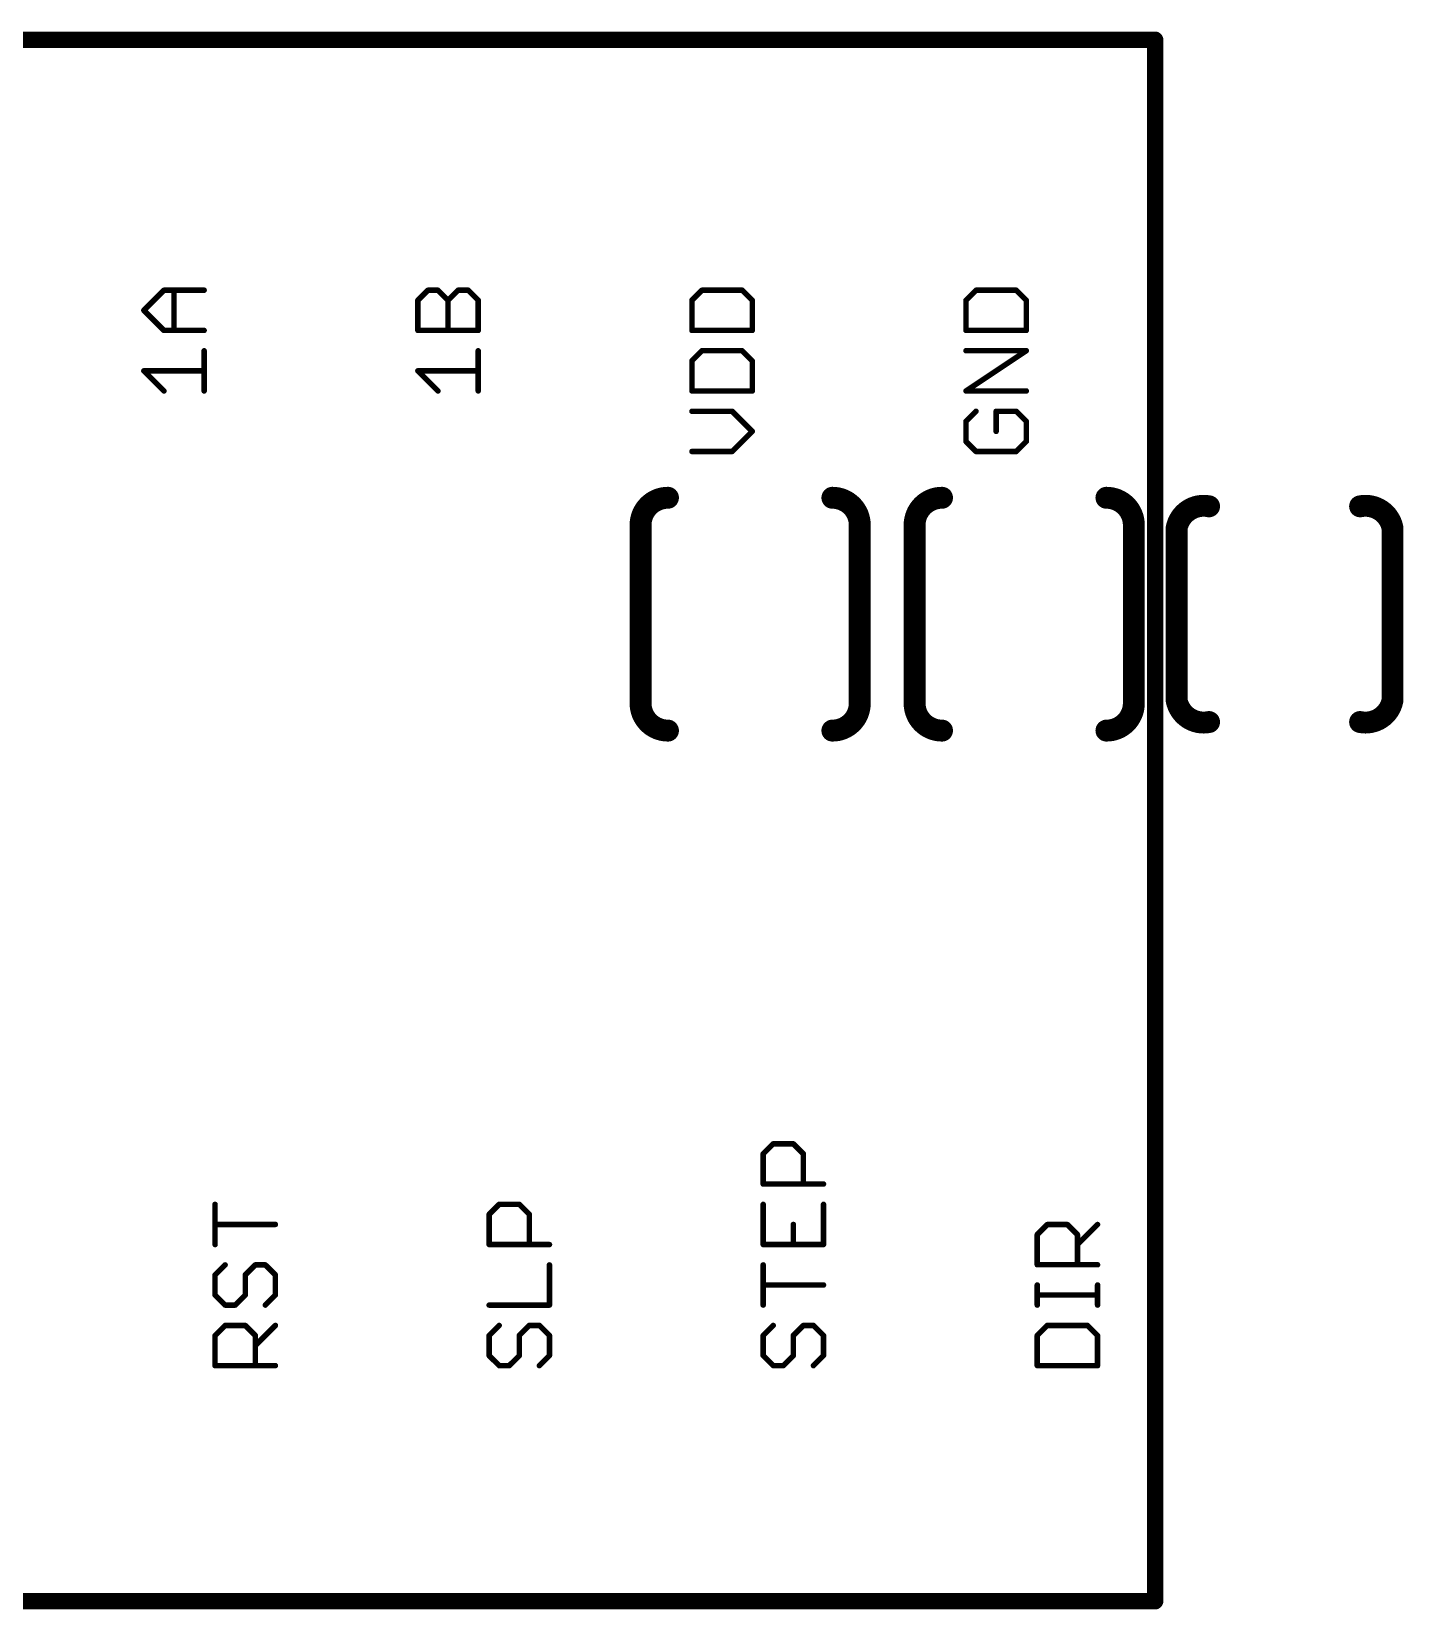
# Model space of a CAD drawing. Extents: x -5 to 102, y 0 to 80.
# Drawn here: x 30.17 to 42.88, y 35.09 to 49.73 of the extents above; entities that cross this region are included whole.
import ezdxf

# ---------------------------------------------------------------- set-up
doc = ezdxf.new("R2010")
doc.units = 0
doc.layers.add('21', color=253, linetype='CONTINUOUS')

msp = doc.modelspace()

# ---------------------------------------------------------------- linework, layer by layer
at = {"layer": '21'}
for points, const_width in [([(20.5171, 49.649), (40.5831, 49.649)], 0.1524), ([(40.5831, 35.171), (40.5831, 49.649)], 0.1524), ([(31.2101, 47.1405), (31.3965, 47.3269)], 0.0508), ([(31.3965, 47.3269), (31.7693, 47.3269)], 0.0508), ([(31.4897, 46.9541), (31.4897, 47.3269)], 0.0508), ([(33.7501, 47.2337), (33.8433, 47.3269)], 0.0508), ([(33.7501, 46.9541), (33.7501, 47.2337)], 0.0508), ([(33.8433, 47.3269), (33.9365, 47.3269)], 0.0508), ([(33.9365, 47.3269), (34.0297, 47.2337)], 0.0508), ([(34.0297, 47.2337), (34.1229, 47.3269)], 0.0508), ([(34.0297, 46.9541), (34.0297, 47.2337)], 0.0508), ([(34.1229, 47.3269), (34.2161, 47.3269)], 0.0508), ([(34.2161, 47.3269), (34.3093, 47.2337)], 0.0508), ([(34.3093, 47.2337), (34.3093, 46.9541)], 0.0508), ([(36.3833, 47.3269), (36.2901, 47.2337)], 0.0508), ([(36.2901, 47.2337), (36.2901, 46.9541)], 0.0508), ([(36.7561, 47.3269), (36.3833, 47.3269)], 0.0508), ([(36.8493, 47.2337), (36.7561, 47.3269)], 0.0508), ([(36.8493, 46.9541), (36.8493, 47.2337)], 0.0508), ([(38.9233, 47.3269), (38.8301, 47.2337)], 0.0508), ([(38.8301, 47.2337), (38.8301, 46.9541)], 0.0508), ([(39.2961, 47.3269), (38.9233, 47.3269)], 0.0508), ([(39.3893, 47.2337), (39.2961, 47.3269)], 0.0508), ([(39.3893, 46.9541), (39.3893, 47.2337)], 0.0508), ([(31.3965, 46.9541), (31.2101, 47.1405)], 0.0508), ([(31.7693, 46.9541), (31.3965, 46.9541)], 0.0508), ([(34.3093, 46.9541), (33.7501, 46.9541)], 0.0508), ([(36.2901, 46.9541), (36.8493, 46.9541)], 0.0508), ([(38.8301, 46.9541), (39.3893, 46.9541)], 0.0508), ([(31.7693, 46.3928), (31.7693, 46.7656)], 0.0508), ([(34.3093, 46.3928), (34.3093, 46.7656)], 0.0508), ([(36.3833, 46.7656), (36.2901, 46.6724)], 0.0508), ([(36.2901, 46.6724), (36.2901, 46.3928)], 0.0508), ([(36.7561, 46.7656), (36.3833, 46.7656)], 0.0508), ([(36.8493, 46.6724), (36.7561, 46.7656)], 0.0508), ([(36.8493, 46.3928), (36.8493, 46.6724)], 0.0508), ([(38.8301, 46.3928), (39.3893, 46.7656)], 0.0508), ([(39.3893, 46.7656), (38.8301, 46.7656)], 0.0508), ([(31.3965, 46.3928), (31.2101, 46.5792)], 0.0508), ([(31.2101, 46.5792), (31.7693, 46.5792)], 0.0508), ([(33.9365, 46.3928), (33.7501, 46.5792)], 0.0508), ([(33.7501, 46.5792), (34.3093, 46.5792)], 0.0508), ([(36.2901, 46.3928), (36.8493, 46.3928)], 0.0508), ([(39.3893, 46.3928), (38.8301, 46.3928)], 0.0508), ([(36.6629, 46.2043), (36.2901, 46.2043)], 0.0508), ([(36.8493, 46.0179), (36.6629, 46.2043)], 0.0508), ([(38.9233, 46.2043), (38.8301, 46.1111)], 0.0508), ([(38.8301, 46.1111), (38.8301, 45.9247)], 0.0508), ([(39.2961, 46.2043), (39.1097, 46.2043)], 0.0508), ([(39.1097, 46.2043), (39.1097, 46.0179)], 0.0508), ([(39.3893, 46.1111), (39.2961, 46.2043)], 0.0508), ([(39.3893, 45.9247), (39.3893, 46.1111)], 0.0508), ([(36.6629, 45.8315), (36.8493, 46.0179)], 0.0508), ([(38.8301, 45.9247), (38.9233, 45.8315)], 0.0508), ([(39.2961, 45.8315), (39.3893, 45.9247)], 0.0508), ([(36.2901, 45.8315), (36.6629, 45.8315)], 0.0508), ([(38.9233, 45.8315), (39.2961, 45.8315)], 0.0508), ([(35.814, 43.4975), (35.814, 45.1485)], 0.2032), ([(37.846, 45.1485), (37.846, 43.4975)], 0.2032), ([(38.354, 43.4975), (38.354, 45.1485)], 0.2032), ([(40.386, 45.1485), (40.386, 43.4975)], 0.2032), ([(40.783, 43.523), (40.783, 45.123)], 0.2032), ([(42.783, 45.123), (42.783, 43.523)], 0.2032), ([(36.9505, 39.3189), (37.0437, 39.4121)], 0.0508), ([(37.0437, 39.4121), (37.2301, 39.4121)], 0.0508), ([(37.2301, 39.4121), (37.3233, 39.3189)], 0.0508), ([(36.9505, 39.0393), (36.9505, 39.3189)], 0.0508), ([(37.3233, 39.3189), (37.3233, 39.0393)], 0.0508), ([(37.5097, 39.0393), (36.9505, 39.0393)], 0.0508), ([(31.8705, 38.478), (31.8705, 38.8508)], 0.0508), ([(34.4105, 38.7576), (34.5037, 38.8508)], 0.0508), ([(34.4105, 38.478), (34.4105, 38.7576)], 0.0508), ([(34.5037, 38.8508), (34.6901, 38.8508)], 0.0508), ([(34.6901, 38.8508), (34.7833, 38.7576)], 0.0508), ([(34.7833, 38.7576), (34.7833, 38.478)], 0.0508), ([(36.9505, 38.8508), (36.9505, 38.478)], 0.0508), ([(37.5097, 38.478), (37.5097, 38.8508)], 0.0508), ([(32.4297, 38.6644), (31.8705, 38.6644)], 0.0508), ([(37.2301, 38.478), (37.2301, 38.6644)], 0.0508), ([(39.4905, 38.5705), (39.5837, 38.6637)], 0.0508), ([(39.5837, 38.6637), (39.7701, 38.6637)], 0.0508), ([(39.7701, 38.6637), (39.8633, 38.5705)], 0.0508), ([(39.8633, 38.4773), (40.0497, 38.6637)], 0.0508), ([(34.9697, 38.478), (34.4105, 38.478)], 0.0508), ([(36.9505, 38.478), (37.5097, 38.478)], 0.0508), ([(39.4905, 38.2909), (39.4905, 38.5705)], 0.0508), ([(39.8633, 38.5705), (39.8633, 38.2909)], 0.0508), ([(31.9637, 38.2895), (31.8705, 38.1963)], 0.0508), ([(31.8705, 38.1963), (31.8705, 38.0099)], 0.0508), ([(32.1501, 38.1963), (32.2433, 38.2895)], 0.0508), ([(32.1501, 38.0099), (32.1501, 38.1963)], 0.0508), ([(32.2433, 38.2895), (32.3365, 38.2895)], 0.0508), ([(32.3365, 38.2895), (32.4297, 38.1963)], 0.0508), ([(32.4297, 38.1963), (32.4297, 38.0099)], 0.0508), ([(34.9697, 37.9167), (34.9697, 38.2895)], 0.0508), ([(36.9505, 37.9167), (36.9505, 38.2895)], 0.0508), ([(40.0497, 38.2909), (39.4905, 38.2909)], 0.0508), ([(37.5097, 38.1031), (36.9505, 38.1031)], 0.0508), ([(39.4905, 37.9167), (39.4905, 38.1031)], 0.0508), ([(40.0497, 37.9167), (40.0497, 38.1031)], 0.0508), ([(31.8705, 38.0099), (31.9637, 37.9167)], 0.0508), ([(31.9637, 37.9167), (32.0569, 37.9167)], 0.0508), ([(32.0569, 37.9167), (32.1501, 38.0099)], 0.0508), ([(32.4297, 38.0099), (32.3365, 37.9167)], 0.0508), ([(34.4105, 37.9167), (34.9697, 37.9167)], 0.0508), ([(40.0497, 38.0099), (39.4905, 38.0099)], 0.0508), ([(31.8705, 37.635), (31.9637, 37.7282)], 0.0508), ([(31.9637, 37.7282), (32.1501, 37.7282)], 0.0508), ([(32.1501, 37.7282), (32.2433, 37.635)], 0.0508), ([(32.2433, 37.5418), (32.4297, 37.7282)], 0.0508), ([(34.5037, 37.7282), (34.4105, 37.635)], 0.0508), ([(34.6901, 37.635), (34.7833, 37.7282)], 0.0508), ([(34.7833, 37.7282), (34.8765, 37.7282)], 0.0508), ([(34.8765, 37.7282), (34.9697, 37.635)], 0.0508), ([(37.0437, 37.7282), (36.9505, 37.635)], 0.0508), ([(37.2301, 37.635), (37.3233, 37.7282)], 0.0508), ([(37.3233, 37.7282), (37.4165, 37.7282)], 0.0508), ([(37.4165, 37.7282), (37.5097, 37.635)], 0.0508), ([(39.5837, 37.7282), (39.4905, 37.635)], 0.0508), ([(39.9565, 37.7282), (39.5837, 37.7282)], 0.0508), ([(40.0497, 37.635), (39.9565, 37.7282)], 0.0508), ([(31.8705, 37.3554), (31.8705, 37.635)], 0.0508), ([(32.2433, 37.635), (32.2433, 37.3554)], 0.0508), ([(34.4105, 37.635), (34.4105, 37.4486)], 0.0508), ([(34.6901, 37.4486), (34.6901, 37.635)], 0.0508), ([(34.9697, 37.635), (34.9697, 37.4486)], 0.0508), ([(36.9505, 37.635), (36.9505, 37.4486)], 0.0508), ([(37.2301, 37.4486), (37.2301, 37.635)], 0.0508), ([(37.5097, 37.635), (37.5097, 37.4486)], 0.0508), ([(39.4905, 37.635), (39.4905, 37.3554)], 0.0508), ([(40.0497, 37.3554), (40.0497, 37.635)], 0.0508), ([(34.4105, 37.4486), (34.5037, 37.3554)], 0.0508), ([(34.5969, 37.3554), (34.6901, 37.4486)], 0.0508), ([(34.9697, 37.4486), (34.8765, 37.3554)], 0.0508), ([(36.9505, 37.4486), (37.0437, 37.3554)], 0.0508), ([(37.1369, 37.3554), (37.2301, 37.4486)], 0.0508), ([(37.5097, 37.4486), (37.4165, 37.3554)], 0.0508), ([(32.4297, 37.3554), (31.8705, 37.3554)], 0.0508), ([(34.5037, 37.3554), (34.5969, 37.3554)], 0.0508), ([(37.0437, 37.3554), (37.1369, 37.3554)], 0.0508), ([(39.4905, 37.3554), (40.0497, 37.3554)], 0.0508), ([(20.5171, 35.171), (40.5831, 35.171)], 0.1524)]:
    msp.add_lwpolyline(points, dxfattribs=dict(at, const_width=const_width))
for points, const_width in [([(40.6212, 49.649, 1), (40.545, 49.649)], 0.0762), ([(40.5831, 49.6109, 1), (40.5831, 49.6871)], 0.0762), ([(31.3965, 47.3396, 1), (31.3965, 47.3142)], 0.0254), ([(31.4055, 47.3179, 1), (31.3875, 47.3359)], 0.0254), ([(31.5024, 47.3269, 1), (31.477, 47.3269)], 0.0254), ([(31.7693, 47.3142, 1), (31.7693, 47.3396)], 0.0254), ([(33.7628, 47.2337, 1), (33.7374, 47.2337)], 0.0254), ([(33.8433, 47.3396, 1), (33.8433, 47.3142)], 0.0254), ([(33.8523, 47.3179, 1), (33.8343, 47.3359)], 0.0254), ([(33.9455, 47.3359, 1), (33.9275, 47.3179)], 0.0254), ([(33.9365, 47.3142, 1), (33.9365, 47.3396)], 0.0254), ([(34.0424, 47.2337, 1), (34.017, 47.2337)], 0.0254), ([(34.1229, 47.3396, 1), (34.1229, 47.3142)], 0.0254), ([(34.1319, 47.3179, 1), (34.1139, 47.3359)], 0.0254), ([(34.2251, 47.3359, 1), (34.2071, 47.3179)], 0.0254), ([(34.2161, 47.3142, 1), (34.2161, 47.3396)], 0.0254), ([(34.322, 47.2337, 1), (34.2966, 47.2337)], 0.0254), ([(36.3028, 47.2337, 1), (36.2774, 47.2337)], 0.0254), ([(36.3833, 47.3396, 1), (36.3833, 47.3142)], 0.0254), ([(36.3923, 47.3179, 1), (36.3743, 47.3359)], 0.0254), ([(36.7651, 47.3359, 1), (36.7471, 47.3179)], 0.0254), ([(36.7561, 47.3142, 1), (36.7561, 47.3396)], 0.0254), ([(36.862, 47.2337, 1), (36.8366, 47.2337)], 0.0254), ([(38.8428, 47.2337, 1), (38.8174, 47.2337)], 0.0254), ([(38.9233, 47.3396, 1), (38.9233, 47.3142)], 0.0254), ([(38.9323, 47.3179, 1), (38.9143, 47.3359)], 0.0254), ([(39.3051, 47.3359, 1), (39.2871, 47.3179)], 0.0254), ([(39.2961, 47.3142, 1), (39.2961, 47.3396)], 0.0254), ([(39.402, 47.2337, 1), (39.3766, 47.2337)], 0.0254), ([(31.2191, 47.1495, 1), (31.2011, 47.1315)], 0.0254), ([(31.2011, 47.1495, 1), (31.2191, 47.1315)], 0.0254), ([(33.7411, 47.2427, 1), (33.7591, 47.2247)], 0.0254), ([(34.0207, 47.2427, 1), (34.0387, 47.2247)], 0.0254), ([(34.0207, 47.2247, 1), (34.0387, 47.2427)], 0.0254), ([(34.3003, 47.2247, 1), (34.3183, 47.2427)], 0.0254), ([(36.2811, 47.2427, 1), (36.2991, 47.2247)], 0.0254), ([(36.8403, 47.2247, 1), (36.8583, 47.2427)], 0.0254), ([(38.8211, 47.2427, 1), (38.8391, 47.2247)], 0.0254), ([(39.3803, 47.2247, 1), (39.3983, 47.2427)], 0.0254), ([(31.3965, 46.9668, 1), (31.3965, 46.9414)], 0.0254), ([(31.3875, 46.9451, 1), (31.4055, 46.9631)], 0.0254), ([(31.477, 46.9541, 1), (31.5024, 46.9541)], 0.0254), ([(31.7693, 46.9414, 1), (31.7693, 46.9668)], 0.0254), ([(33.7501, 46.9668, 1), (33.7501, 46.9414)], 0.0254), ([(33.7374, 46.9541, 1), (33.7628, 46.9541)], 0.0254), ([(34.017, 46.9541, 1), (34.0424, 46.9541)], 0.0254), ([(34.2966, 46.9541, 1), (34.322, 46.9541)], 0.0254), ([(34.3093, 46.9414, 1), (34.3093, 46.9668)], 0.0254), ([(36.2901, 46.9668, 1), (36.2901, 46.9414)], 0.0254), ([(36.2774, 46.9541, 1), (36.3028, 46.9541)], 0.0254), ([(36.8366, 46.9541, 1), (36.862, 46.9541)], 0.0254), ([(36.8493, 46.9414, 1), (36.8493, 46.9668)], 0.0254), ([(38.8301, 46.9668, 1), (38.8301, 46.9414)], 0.0254), ([(38.8174, 46.9541, 1), (38.8428, 46.9541)], 0.0254), ([(39.3766, 46.9541, 1), (39.402, 46.9541)], 0.0254), ([(39.3893, 46.9414, 1), (39.3893, 46.9668)], 0.0254), ([(31.782, 46.7656, 1), (31.7566, 46.7656)], 0.0254), ([(34.322, 46.7656, 1), (34.2966, 46.7656)], 0.0254), ([(36.3028, 46.6724, 1), (36.2774, 46.6724)], 0.0254), ([(36.2811, 46.6814, 1), (36.2991, 46.6634)], 0.0254), ([(36.3833, 46.7783, 1), (36.3833, 46.7529)], 0.0254), ([(36.3923, 46.7566, 1), (36.3743, 46.7746)], 0.0254), ([(36.7651, 46.7746, 1), (36.7471, 46.7566)], 0.0254), ([(36.7561, 46.7529, 1), (36.7561, 46.7783)], 0.0254), ([(36.862, 46.6724, 1), (36.8366, 46.6724)], 0.0254), ([(36.8403, 46.6634, 1), (36.8583, 46.6814)], 0.0254), ([(38.8301, 46.7783, 1), (38.8301, 46.7529)], 0.0254), ([(39.3963, 46.755, 1), (39.3823, 46.7762)], 0.0254), ([(39.3893, 46.7529, 1), (39.3893, 46.7783)], 0.0254), ([(31.2191, 46.5882, 1), (31.2011, 46.5702)], 0.0254), ([(31.2101, 46.5919, 1), (31.2101, 46.5665)], 0.0254), ([(31.7693, 46.5665, 1), (31.7693, 46.5919)], 0.0254), ([(33.7591, 46.5882, 1), (33.7411, 46.5702)], 0.0254), ([(33.7501, 46.5919, 1), (33.7501, 46.5665)], 0.0254), ([(34.3093, 46.5665, 1), (34.3093, 46.5919)], 0.0254), ([(31.3875, 46.3838, 1), (31.4055, 46.4018)], 0.0254), ([(31.7566, 46.3928, 1), (31.782, 46.3928)], 0.0254), ([(33.9275, 46.3838, 1), (33.9455, 46.4018)], 0.0254), ([(34.2966, 46.3928, 1), (34.322, 46.3928)], 0.0254), ([(36.2901, 46.4055, 1), (36.2901, 46.3801)], 0.0254), ([(36.2774, 46.3928, 1), (36.3028, 46.3928)], 0.0254), ([(36.8366, 46.3928, 1), (36.862, 46.3928)], 0.0254), ([(36.8493, 46.3801, 1), (36.8493, 46.4055)], 0.0254), ([(38.8301, 46.4055, 1), (38.8301, 46.3801)], 0.0254), ([(38.8231, 46.4034, 1), (38.8371, 46.3822)], 0.0254), ([(39.3893, 46.3801, 1), (39.3893, 46.4055)], 0.0254), ([(36.2901, 46.217, 1), (36.2901, 46.1916)], 0.0254), ([(36.6719, 46.2133, 1), (36.6539, 46.1953)], 0.0254), ([(36.6629, 46.1916, 1), (36.6629, 46.217)], 0.0254), ([(38.8428, 46.1111, 1), (38.8174, 46.1111)], 0.0254), ([(38.8211, 46.1201, 1), (38.8391, 46.1021)], 0.0254), ([(38.9323, 46.1953, 1), (38.9143, 46.2133)], 0.0254), ([(39.1097, 46.217, 1), (39.1097, 46.1916)], 0.0254), ([(39.1224, 46.2043, 1), (39.097, 46.2043)], 0.0254), ([(39.3051, 46.2133, 1), (39.2871, 46.1953)], 0.0254), ([(39.2961, 46.1916, 1), (39.2961, 46.217)], 0.0254), ([(39.402, 46.1111, 1), (39.3766, 46.1111)], 0.0254), ([(39.3803, 46.1021, 1), (39.3983, 46.1201)], 0.0254), ([(36.8583, 46.0089, 1), (36.8403, 46.0269)], 0.0254), ([(36.8403, 46.0089, 1), (36.8583, 46.0269)], 0.0254), ([(38.8391, 45.9337, 1), (38.8211, 45.9157)], 0.0254), ([(39.097, 46.0179, 1), (39.1224, 46.0179)], 0.0254), ([(39.3983, 45.9157, 1), (39.3803, 45.9337)], 0.0254), ([(36.2901, 45.8442, 1), (36.2901, 45.8188)], 0.0254), ([(36.6539, 45.8405, 1), (36.6719, 45.8225)], 0.0254), ([(36.6629, 45.8188, 1), (36.6629, 45.8442)], 0.0254), ([(38.8174, 45.9247, 1), (38.8428, 45.9247)], 0.0254), ([(38.9233, 45.8442, 1), (38.9233, 45.8188)], 0.0254), ([(38.9143, 45.8225, 1), (38.9323, 45.8405)], 0.0254), ([(39.2871, 45.8405, 1), (39.3051, 45.8225)], 0.0254), ([(39.2961, 45.8188, 1), (39.2961, 45.8442)], 0.0254), ([(39.3766, 45.9247, 1), (39.402, 45.9247)], 0.0254), ([(36.068, 45.4025, 0.4142), (35.814, 45.1485)], 0.2032), ([(36.068, 45.3517, 1), (36.068, 45.4533)], 0.1016), ([(37.846, 45.1485, 0.4142), (37.592, 45.4025)], 0.2032), ([(37.592, 45.4533, 1), (37.592, 45.3517)], 0.1016), ([(38.608, 45.4025, 0.4142), (38.354, 45.1485)], 0.2032), ([(38.608, 45.3517, 1), (38.608, 45.4533)], 0.1016), ([(40.386, 45.1485, 0.4142), (40.132, 45.4025)], 0.2032), ([(40.132, 45.4533, 1), (40.132, 45.3517)], 0.1016), ([(41.083, 45.323, 0.4142), (40.783, 45.123)], 0.2032), ([(41.073, 45.2732, 1), (41.093, 45.3728)], 0.1016), ([(42.783, 45.123, 0.4142), (42.483, 45.323)], 0.2032), ([(42.473, 45.3728, 1), (42.493, 45.2732)], 0.1016), ([(35.8648, 45.1485, 1), (35.7632, 45.1485)], 0.1016), ([(37.8968, 45.1485, 1), (37.7952, 45.1485)], 0.1016), ([(38.4048, 45.1485, 1), (38.3032, 45.1485)], 0.1016), ([(40.4368, 45.1485, 1), (40.3352, 45.1485)], 0.1016), ([(40.8338, 45.123, 1), (40.7322, 45.123)], 0.1016), ([(42.8338, 45.123, 1), (42.7322, 45.123)], 0.1016), ([(35.7632, 45.1485, 1), (35.8648, 45.1485)], 0.1016), ([(37.7952, 45.1485, 1), (37.8968, 45.1485)], 0.1016), ([(38.3032, 45.1485, 1), (38.4048, 45.1485)], 0.1016), ([(40.3352, 45.1485, 1), (40.4368, 45.1485)], 0.1016), ([(40.7332, 45.133, 1), (40.8328, 45.113)], 0.1016), ([(42.7332, 45.113, 1), (42.8328, 45.133)], 0.1016), ([(35.814, 43.4975, 0.4142), (36.068, 43.2435)], 0.2032), ([(35.8648, 43.4975, 1), (35.7632, 43.4975)], 0.1016), ([(37.592, 43.2435, 0.4142), (37.846, 43.4975)], 0.2032), ([(37.8968, 43.4975, 1), (37.7952, 43.4975)], 0.1016), ([(38.354, 43.4975, 0.4142), (38.608, 43.2435)], 0.2032), ([(38.4048, 43.4975, 1), (38.3032, 43.4975)], 0.1016), ([(40.132, 43.2435, 0.4142), (40.386, 43.4975)], 0.2032), ([(40.4368, 43.4975, 1), (40.3352, 43.4975)], 0.1016), ([(40.783, 43.523, 0.4142), (41.083, 43.323)], 0.2032), ([(40.8328, 43.533, 1), (40.7332, 43.513)], 0.1016), ([(42.483, 43.323, 0.4142), (42.783, 43.523)], 0.2032), ([(42.8328, 43.513, 1), (42.7332, 43.533)], 0.1016), ([(35.7632, 43.4975, 1), (35.8648, 43.4975)], 0.1016), ([(37.7952, 43.4975, 1), (37.8968, 43.4975)], 0.1016), ([(38.3032, 43.4975, 1), (38.4048, 43.4975)], 0.1016), ([(40.3352, 43.4975, 1), (40.4368, 43.4975)], 0.1016), ([(40.7322, 43.523, 1), (40.8338, 43.523)], 0.1016), ([(42.7322, 43.523, 1), (42.8338, 43.523)], 0.1016), ([(36.068, 43.1927, 1), (36.068, 43.2943)], 0.1016), ([(37.592, 43.2943, 1), (37.592, 43.1927)], 0.1016), ([(38.608, 43.1927, 1), (38.608, 43.2943)], 0.1016), ([(40.132, 43.2943, 1), (40.132, 43.1927)], 0.1016), ([(41.093, 43.2732, 1), (41.073, 43.3728)], 0.1016), ([(42.493, 43.3728, 1), (42.473, 43.2732)], 0.1016), ([(37.0437, 39.4248, 1), (37.0437, 39.3994)], 0.0254), ([(37.0527, 39.4031, 1), (37.0347, 39.4211)], 0.0254), ([(37.2391, 39.4211, 1), (37.2211, 39.4031)], 0.0254), ([(37.2301, 39.3994, 1), (37.2301, 39.4248)], 0.0254), ([(36.9632, 39.3189, 1), (36.9378, 39.3189)], 0.0254), ([(36.9415, 39.3279, 1), (36.9595, 39.3099)], 0.0254), ([(37.336, 39.3189, 1), (37.3106, 39.3189)], 0.0254), ([(37.3143, 39.3099, 1), (37.3323, 39.3279)], 0.0254), ([(36.9505, 39.052, 1), (36.9505, 39.0266)], 0.0254), ([(37.5097, 39.0266, 1), (37.5097, 39.052)], 0.0254), ([(36.9378, 39.0393, 1), (36.9632, 39.0393)], 0.0254), ([(37.3106, 39.0393, 1), (37.336, 39.0393)], 0.0254), ([(31.8832, 38.8508, 1), (31.8578, 38.8508)], 0.0254), ([(34.4232, 38.7576, 1), (34.3978, 38.7576)], 0.0254), ([(34.4015, 38.7666, 1), (34.4195, 38.7486)], 0.0254), ([(34.5037, 38.8635, 1), (34.5037, 38.8381)], 0.0254), ([(34.5127, 38.8418, 1), (34.4947, 38.8598)], 0.0254), ([(34.6991, 38.8598, 1), (34.6811, 38.8418)], 0.0254), ([(34.6901, 38.8381, 1), (34.6901, 38.8635)], 0.0254), ([(34.796, 38.7576, 1), (34.7706, 38.7576)], 0.0254), ([(34.7743, 38.7486, 1), (34.7923, 38.7666)], 0.0254), ([(36.9632, 38.8508, 1), (36.9378, 38.8508)], 0.0254), ([(37.5224, 38.8508, 1), (37.497, 38.8508)], 0.0254), ([(31.8705, 38.6771, 1), (31.8705, 38.6517)], 0.0254), ([(32.4297, 38.6517, 1), (32.4297, 38.6771)], 0.0254), ([(37.2428, 38.6644, 1), (37.2174, 38.6644)], 0.0254), ([(39.5837, 38.6764, 1), (39.5837, 38.651)], 0.0254), ([(39.5927, 38.6547, 1), (39.5747, 38.6727)], 0.0254), ([(39.7791, 38.6727, 1), (39.7611, 38.6547)], 0.0254), ([(39.7701, 38.651, 1), (39.7701, 38.6764)], 0.0254), ([(40.0587, 38.6547, 1), (40.0407, 38.6727)], 0.0254), ([(31.8578, 38.478, 1), (31.8832, 38.478)], 0.0254), ([(34.4105, 38.4907, 1), (34.4105, 38.4653)], 0.0254), ([(34.3978, 38.478, 1), (34.4232, 38.478)], 0.0254), ([(34.7706, 38.478, 1), (34.796, 38.478)], 0.0254), ([(34.9697, 38.4653, 1), (34.9697, 38.4907)], 0.0254), ([(36.9505, 38.4907, 1), (36.9505, 38.4653)], 0.0254), ([(36.9378, 38.478, 1), (36.9632, 38.478)], 0.0254), ([(37.2174, 38.478, 1), (37.2428, 38.478)], 0.0254), ([(37.497, 38.478, 1), (37.5224, 38.478)], 0.0254), ([(37.5097, 38.4653, 1), (37.5097, 38.4907)], 0.0254), ([(39.5032, 38.5705, 1), (39.4778, 38.5705)], 0.0254), ([(39.4815, 38.5795, 1), (39.4995, 38.5615)], 0.0254), ([(39.876, 38.5705, 1), (39.8506, 38.5705)], 0.0254), ([(39.8543, 38.4863, 1), (39.8723, 38.4683)], 0.0254), ([(39.8543, 38.5615, 1), (39.8723, 38.5795)], 0.0254), ([(31.8832, 38.1963, 1), (31.8578, 38.1963)], 0.0254), ([(31.8615, 38.2053, 1), (31.8795, 38.1873)], 0.0254), ([(31.9727, 38.2805, 1), (31.9547, 38.2985)], 0.0254), ([(32.1628, 38.1963, 1), (32.1374, 38.1963)], 0.0254), ([(32.1411, 38.2053, 1), (32.1591, 38.1873)], 0.0254), ([(32.2433, 38.3022, 1), (32.2433, 38.2768)], 0.0254), ([(32.2523, 38.2805, 1), (32.2343, 38.2985)], 0.0254), ([(32.3455, 38.2985, 1), (32.3275, 38.2805)], 0.0254), ([(32.3365, 38.2768, 1), (32.3365, 38.3022)], 0.0254), ([(32.4424, 38.1963, 1), (32.417, 38.1963)], 0.0254), ([(32.4207, 38.1873, 1), (32.4387, 38.2053)], 0.0254), ([(34.9824, 38.2895, 1), (34.957, 38.2895)], 0.0254), ([(36.9632, 38.2895, 1), (36.9378, 38.2895)], 0.0254), ([(39.4905, 38.3036, 1), (39.4905, 38.2782)], 0.0254), ([(39.4778, 38.2909, 1), (39.5032, 38.2909)], 0.0254), ([(39.8506, 38.2909, 1), (39.876, 38.2909)], 0.0254), ([(40.0497, 38.2782, 1), (40.0497, 38.3036)], 0.0254), ([(36.9505, 38.1158, 1), (36.9505, 38.0904)], 0.0254), ([(37.5097, 38.0904, 1), (37.5097, 38.1158)], 0.0254), ([(39.5032, 38.1031, 1), (39.4778, 38.1031)], 0.0254), ([(40.0624, 38.1031, 1), (40.037, 38.1031)], 0.0254), ([(31.8795, 38.0189, 1), (31.8615, 38.0009)], 0.0254), ([(31.8578, 38.0099, 1), (31.8832, 38.0099)], 0.0254), ([(31.9637, 37.9294, 1), (31.9637, 37.904)], 0.0254), ([(31.9547, 37.9077, 1), (31.9727, 37.9257)], 0.0254), ([(32.0479, 37.9257, 1), (32.0659, 37.9077)], 0.0254), ([(32.0569, 37.904, 1), (32.0569, 37.9294)], 0.0254), ([(32.1374, 38.0099, 1), (32.1628, 38.0099)], 0.0254), ([(32.1591, 38.0009, 1), (32.1411, 38.0189)], 0.0254), ([(32.3275, 37.9257, 1), (32.3455, 37.9077)], 0.0254), ([(32.417, 38.0099, 1), (32.4424, 38.0099)], 0.0254), ([(32.4387, 38.0009, 1), (32.4207, 38.0189)], 0.0254), ([(34.4105, 37.9294, 1), (34.4105, 37.904)], 0.0254), ([(34.957, 37.9167, 1), (34.9824, 37.9167)], 0.0254), ([(34.9697, 37.904, 1), (34.9697, 37.9294)], 0.0254), ([(36.9378, 37.9167, 1), (36.9632, 37.9167)], 0.0254), ([(39.4905, 38.0226, 1), (39.4905, 37.9972)], 0.0254), ([(39.4778, 37.9167, 1), (39.5032, 37.9167)], 0.0254), ([(40.037, 37.9167, 1), (40.0624, 37.9167)], 0.0254), ([(40.0497, 37.9972, 1), (40.0497, 38.0226)], 0.0254), ([(31.9637, 37.7409, 1), (31.9637, 37.7155)], 0.0254), ([(31.9727, 37.7192, 1), (31.9547, 37.7372)], 0.0254), ([(32.1591, 37.7372, 1), (32.1411, 37.7192)], 0.0254), ([(32.1501, 37.7155, 1), (32.1501, 37.7409)], 0.0254), ([(32.4387, 37.7192, 1), (32.4207, 37.7372)], 0.0254), ([(34.5127, 37.7192, 1), (34.4947, 37.7372)], 0.0254), ([(34.7833, 37.7409, 1), (34.7833, 37.7155)], 0.0254), ([(34.7923, 37.7192, 1), (34.7743, 37.7372)], 0.0254), ([(34.8855, 37.7372, 1), (34.8675, 37.7192)], 0.0254), ([(34.8765, 37.7155, 1), (34.8765, 37.7409)], 0.0254), ([(37.0527, 37.7192, 1), (37.0347, 37.7372)], 0.0254), ([(37.3233, 37.7409, 1), (37.3233, 37.7155)], 0.0254), ([(37.3323, 37.7192, 1), (37.3143, 37.7372)], 0.0254), ([(37.4255, 37.7372, 1), (37.4075, 37.7192)], 0.0254), ([(37.4165, 37.7155, 1), (37.4165, 37.7409)], 0.0254), ([(39.5837, 37.7409, 1), (39.5837, 37.7155)], 0.0254), ([(39.5927, 37.7192, 1), (39.5747, 37.7372)], 0.0254), ([(39.9655, 37.7372, 1), (39.9475, 37.7192)], 0.0254), ([(39.9565, 37.7155, 1), (39.9565, 37.7409)], 0.0254), ([(31.8832, 37.635, 1), (31.8578, 37.635)], 0.0254), ([(31.8615, 37.644, 1), (31.8795, 37.626)], 0.0254), ([(32.256, 37.635, 1), (32.2306, 37.635)], 0.0254), ([(32.2343, 37.626, 1), (32.2523, 37.644)], 0.0254), ([(34.4232, 37.635, 1), (34.3978, 37.635)], 0.0254), ([(34.4015, 37.644, 1), (34.4195, 37.626)], 0.0254), ([(34.7028, 37.635, 1), (34.6774, 37.635)], 0.0254), ([(34.6811, 37.644, 1), (34.6991, 37.626)], 0.0254), ([(34.9824, 37.635, 1), (34.957, 37.635)], 0.0254), ([(34.9607, 37.626, 1), (34.9787, 37.644)], 0.0254), ([(36.9632, 37.635, 1), (36.9378, 37.635)], 0.0254), ([(36.9415, 37.644, 1), (36.9595, 37.626)], 0.0254), ([(37.2428, 37.635, 1), (37.2174, 37.635)], 0.0254), ([(37.2211, 37.644, 1), (37.2391, 37.626)], 0.0254), ([(37.5224, 37.635, 1), (37.497, 37.635)], 0.0254), ([(37.5007, 37.626, 1), (37.5187, 37.644)], 0.0254), ([(39.5032, 37.635, 1), (39.4778, 37.635)], 0.0254), ([(39.4815, 37.644, 1), (39.4995, 37.626)], 0.0254), ([(40.0624, 37.635, 1), (40.037, 37.635)], 0.0254), ([(40.0407, 37.626, 1), (40.0587, 37.644)], 0.0254), ([(32.2343, 37.5508, 1), (32.2523, 37.5328)], 0.0254), ([(34.4195, 37.4576, 1), (34.4015, 37.4396)], 0.0254), ([(34.3978, 37.4486, 1), (34.4232, 37.4486)], 0.0254), ([(34.6774, 37.4486, 1), (34.7028, 37.4486)], 0.0254), ([(34.6991, 37.4396, 1), (34.6811, 37.4576)], 0.0254), ([(34.957, 37.4486, 1), (34.9824, 37.4486)], 0.0254), ([(34.9787, 37.4396, 1), (34.9607, 37.4576)], 0.0254), ([(36.9595, 37.4576, 1), (36.9415, 37.4396)], 0.0254), ([(36.9378, 37.4486, 1), (36.9632, 37.4486)], 0.0254), ([(37.2174, 37.4486, 1), (37.2428, 37.4486)], 0.0254), ([(37.2391, 37.4396, 1), (37.2211, 37.4576)], 0.0254), ([(37.497, 37.4486, 1), (37.5224, 37.4486)], 0.0254), ([(37.5187, 37.4396, 1), (37.5007, 37.4576)], 0.0254), ([(31.8705, 37.3681, 1), (31.8705, 37.3427)], 0.0254), ([(31.8578, 37.3554, 1), (31.8832, 37.3554)], 0.0254), ([(32.2306, 37.3554, 1), (32.256, 37.3554)], 0.0254), ([(32.4297, 37.3427, 1), (32.4297, 37.3681)], 0.0254), ([(34.5037, 37.3681, 1), (34.5037, 37.3427)], 0.0254), ([(34.4947, 37.3464, 1), (34.5127, 37.3644)], 0.0254), ([(34.5879, 37.3644, 1), (34.6059, 37.3464)], 0.0254), ([(34.5969, 37.3427, 1), (34.5969, 37.3681)], 0.0254), ([(34.8675, 37.3644, 1), (34.8855, 37.3464)], 0.0254), ([(37.0437, 37.3681, 1), (37.0437, 37.3427)], 0.0254), ([(37.0347, 37.3464, 1), (37.0527, 37.3644)], 0.0254), ([(37.1279, 37.3644, 1), (37.1459, 37.3464)], 0.0254), ([(37.1369, 37.3427, 1), (37.1369, 37.3681)], 0.0254), ([(37.4075, 37.3644, 1), (37.4255, 37.3464)], 0.0254), ([(39.4905, 37.3681, 1), (39.4905, 37.3427)], 0.0254), ([(39.4778, 37.3554, 1), (39.5032, 37.3554)], 0.0254), ([(40.037, 37.3554, 1), (40.0624, 37.3554)], 0.0254), ([(40.0497, 37.3427, 1), (40.0497, 37.3681)], 0.0254), ([(40.545, 35.171, 1), (40.6212, 35.171)], 0.0762), ([(40.5831, 35.1329, 1), (40.5831, 35.2091)], 0.0762)]:
    msp.add_lwpolyline(points, format="xyb", dxfattribs=dict(at, const_width=const_width))

doc.saveas('drawing.dxf')
